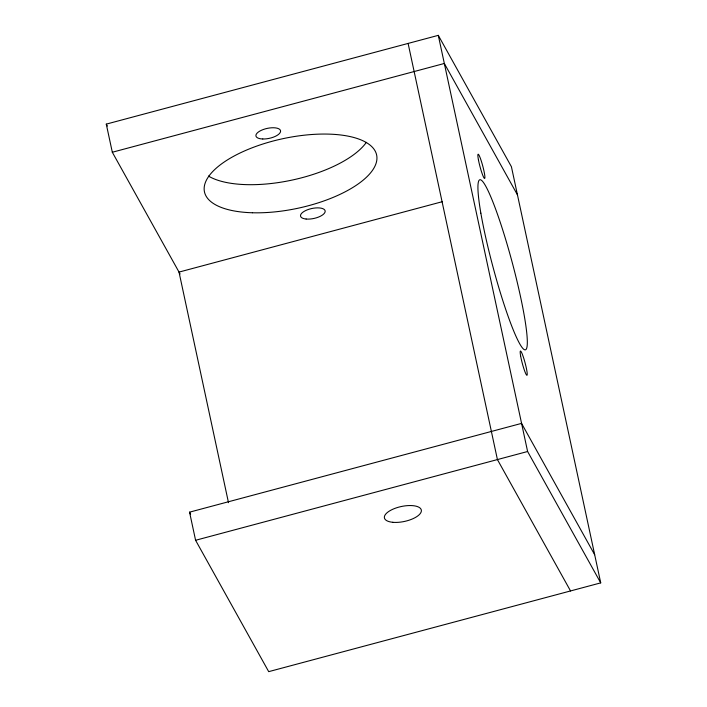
<?xml version="1.0" encoding="UTF-8"?>
<svg xmlns="http://www.w3.org/2000/svg" width="707" height="707" viewBox="0 0 707 707"><rect width="100%" height="100%" fill="white"/><g stroke="black" fill="none" stroke-linecap="round" stroke-linejoin="round"><path stroke-width="1.06" d="M180.091 274.007L112.316 152.244L106.28 124.123L438.296 35.35L511.417 166.719L600.72 582.877L268.704 671.65L195.583 540.281L189.556 512.16L521.563 423.387L594.684 554.756M112.316 152.244L444.332 63.471L517.444 194.84M442.458 201.654L179.021 272.089L228.502 502.695M195.583 540.281L527.608 451.508L600.72 582.877M570.54 590.946L497.419 459.577L408.107 43.419M106.28 124.123L107.349 126.04M189.556 512.16L190.616 514.077M438.296 35.35L527.608 451.508M366.35 142.346A88.039 35.589 -12.1 0 1 291.788 180.144A88.039 35.589 -12.1 0 1 208.477 176.078M392.783 522.296A18.868 7.627 -12.1 0 0 421.363 511.099A18.868 7.627 -12.1 0 0 394.462 508.554A18.868 7.627 -12.1 0 0 392.783 522.296M252.399 212.763A88.039 35.589 -12.1 0 0 376.751 155.664A88.039 35.589 -12.1 0 0 242.474 151.864A88.039 35.589 -12.1 0 0 252.399 212.763M480.857 213.16A88.039 9.871 75 0 0 523.542 349.099A88.039 9.871 75 0 0 503.331 231.843A88.039 9.871 75 0 0 480.857 213.16M478.418 159.764A12.576 1.414 75 0 0 484.507 178.447A12.576 1.414 75 0 0 481.193 160.71A12.576 1.414 75 0 0 478.418 159.764M520.591 355.754A12.576 1.414 75 0 0 526.688 375.178A12.576 1.414 75 0 0 523.799 358.422A12.576 1.414 75 0 0 520.591 355.754M306.122 219.029A12.576 5.082 -12.1 0 0 325.167 211.561A12.576 5.082 -12.1 0 0 307.236 209.873A12.576 5.082 -12.1 0 0 306.122 219.029M262.783 138.987A12.576 5.082 -12.1 0 0 280.564 130.839A12.576 5.082 -12.1 0 0 261.396 130.282A12.576 5.082 -12.1 0 0 262.783 138.987"/></g></svg>
